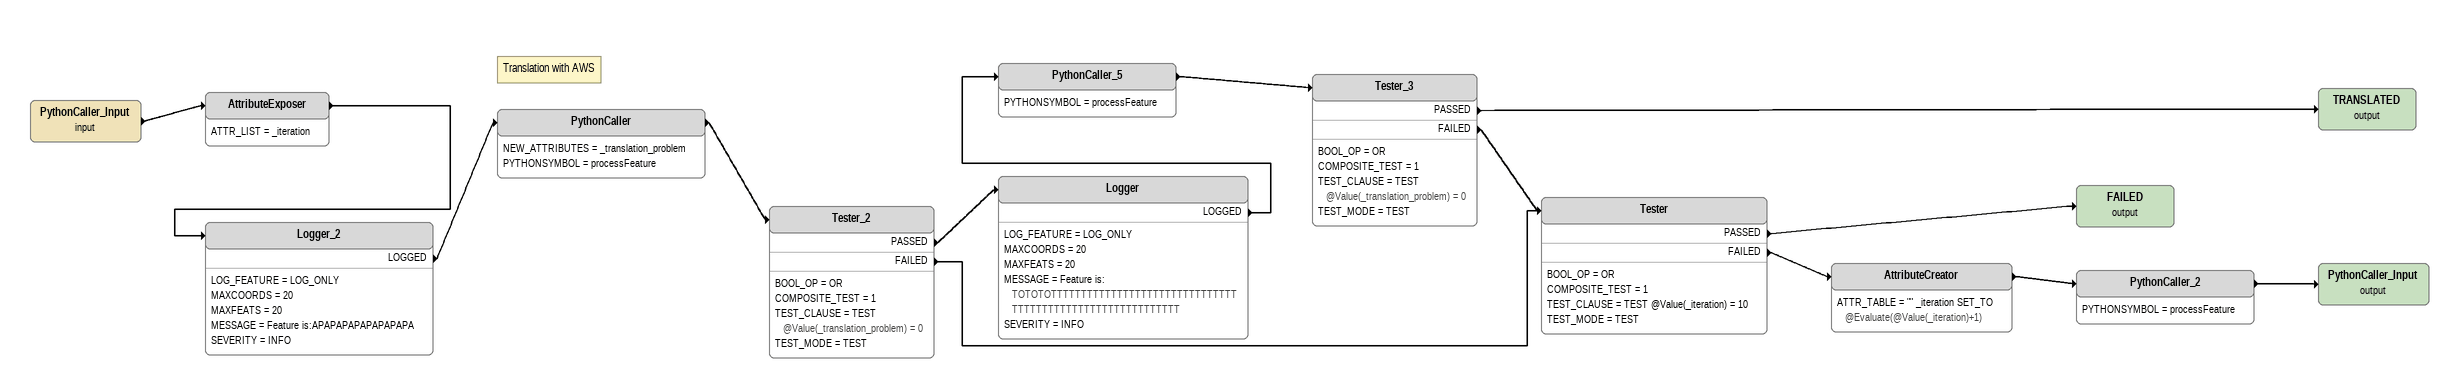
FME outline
PythonCaller_Input (input)
    -> AttributeExposer
AttributeExposer
    ATTR_LIST = _iteration
    -> Logger_2
Logger_2
    LOG_FEATURE = LOG_ONLY
    MAXCOORDS = 20
    MAXFEATS = 20
    MESSAGE = Feature is:APAPAPAPAPAPAPAPA
    SEVERITY = INFO
    LOGGED -> PythonCaller
Note: Translation with AWS
PythonCaller
    NEW_ATTRIBUTES = _translation_problem
    PYTHONSYMBOL = processFeature
    -> Tester_2
Tester_2
    BOOL_OP = OR
    COMPOSITE_TEST = 1
    TEST_CLAUSE = TEST @Value(_translation_problem) = 0
    TEST_MODE = TEST
    PASSED -> Logger
    FAILED -> Tester
Logger
    LOG_FEATURE = LOG_ONLY
    MAXCOORDS = 20
    MAXFEATS = 20
    MESSAGE = Feature is: TOTOTOTTTTTTTTTTTTTTTTTTTTTTTTTTTTTTTTTTTTTTTTTTTTTTTTTTTTTTTTTTT
    SEVERITY = INFO
    LOGGED -> PythonCaller_5
PythonCaller_5
    PYTHONSYMBOL = processFeature
    -> Tester_3
Tester_3
    BOOL_OP = OR
    COMPOSITE_TEST = 1
    TEST_CLAUSE = TEST @Value(_translation_problem) = 0
    TEST_MODE = TEST
    PASSED -> TRANSLATED (output)
    FAILED -> Tester
TRANSLATED (output)
Tester
    BOOL_OP = OR
    COMPOSITE_TEST = 1
    TEST_CLAUSE = TEST @Value(_iteration) = 10
    TEST_MODE = TEST
    PASSED -> FAILED (output)
    FAILED -> AttributeCreator
FAILED (output)
AttributeCreator
    ATTR_TABLE = "" _iteration SET_TO @Evaluate(@Value(_iteration)+1)
    -> PythonCaller_2
PythonCaller_2
    PYTHONSYMBOL = processFeature
    -> PythonCaller_Input (output)
PythonCaller_Input (output)
